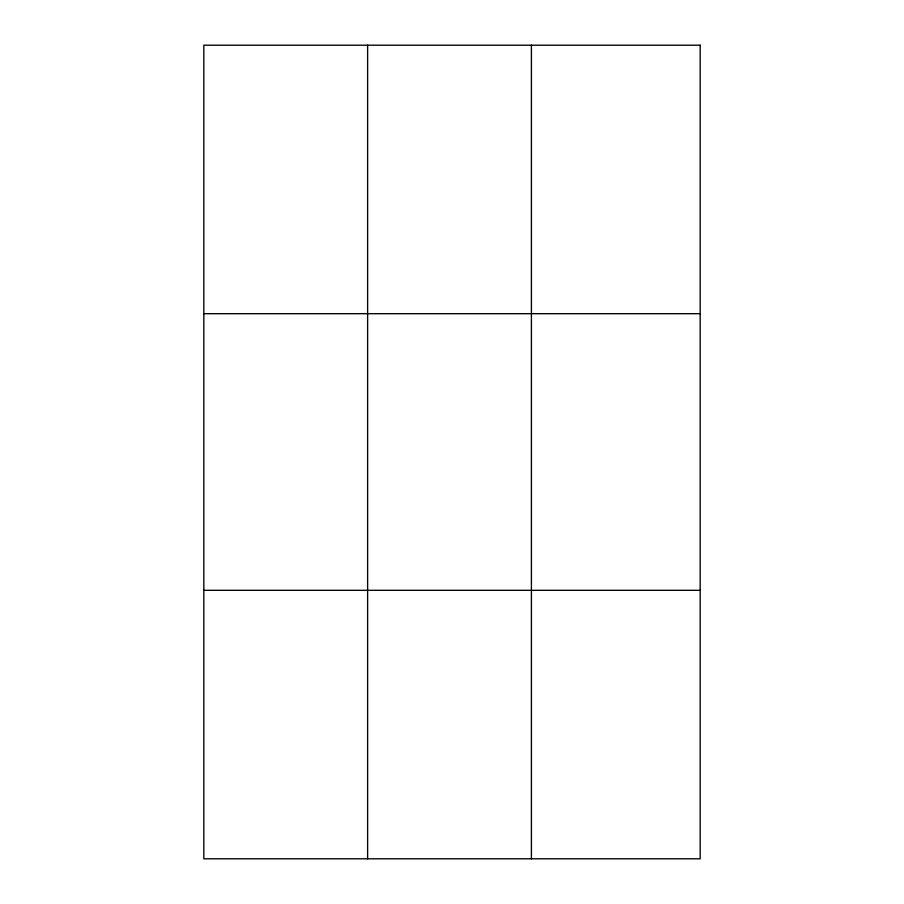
<?xml version="1.0" encoding="UTF-8"?>
<svg xmlns="http://www.w3.org/2000/svg" width="904" height="904" viewBox="0 0 904 904"><rect width="100%" height="100%" fill="white"/><g stroke="black" fill="none" stroke-linecap="round" stroke-linejoin="round"><path stroke-width="1.36" d="M367.623 45.2L367.623 858.8M531.416 45.2L531.416 858.8M203.829 313.688L700.171 313.688M203.829 590.312L700.171 590.312M700.171 45.2L700.171 858.8L203.829 858.8L203.829 45.2L700.171 45.2"/></g></svg>
